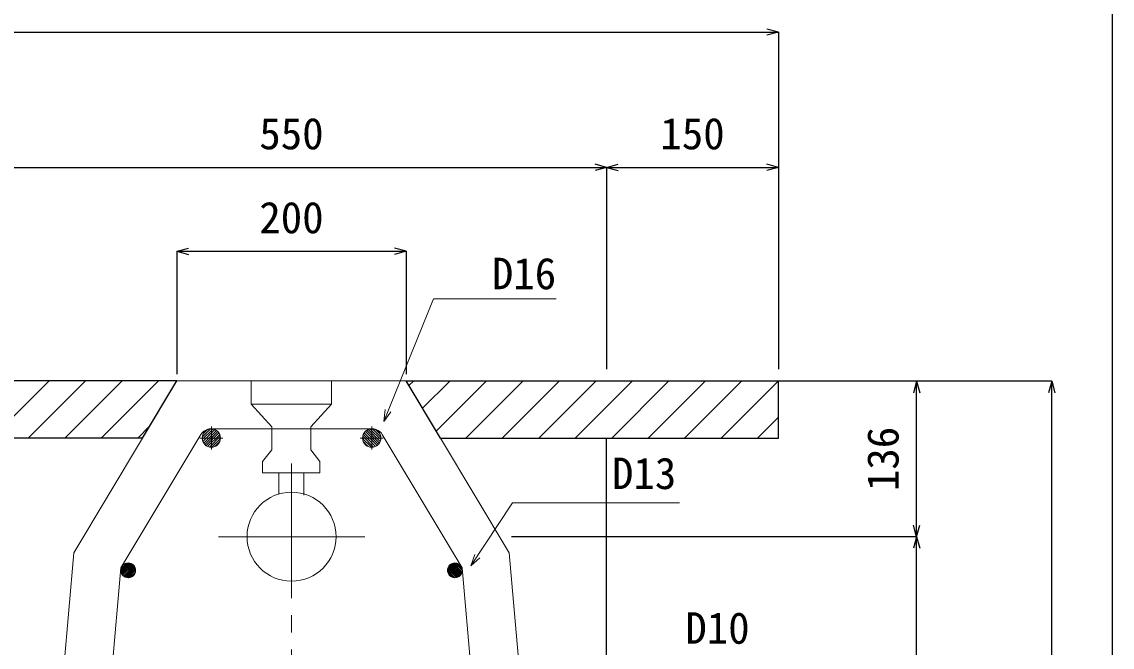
# Model space of a CAD drawing. Units: millimetres, scale not verified. Extents: x -9755 to 16726, y -7413 to 4835.
# Drawn here: x 1998 to 2950, y 423 to 968 of the extents above; entities that cross this region are included whole.
import ezdxf
from ezdxf.enums import TextEntityAlignment as Align

# ---------------------------------------------------------------- set-up
doc = ezdxf.new("R2010")
doc.units = ezdxf.units.MM
doc.header["$LTSCALE"] = 15
doc.linetypes.add('CHAIN1', pattern=[8, 5, -1, 1, -1])
doc.linetypes.add('CHAIN2', pattern=[12, 9, -1, 1, -1])
doc.layers.add('0-1_ブロック', color=2, linetype='Continuous', lineweight=18)
doc.layers.add('0-A', color=7, linetype='Continuous', lineweight=18)
for name, color, linetype in [('0-3_鉄筋', 7, 'Continuous'), ('0-5_ｼﾞｮｲﾝﾄ詳細図', 7, 'Continuous'), ('0-6_寸法', 4, 'Continuous'), ('0-F', 5, 'Continuous')]:
    doc.layers.add(name, color=color, linetype=linetype)
doc.styles.add('ＭＳ ゴシック', font='')
doc.styles.get('ＭＳ ゴシック').set_extended_font_data('MS Gothic')

msp = doc.modelspace()

# ---------------------------------------------------------------- linework, layer by layer
at = {"layer": '0-1_ブロック', "color": 3}
for q in [(2043.82, 504.9), (2043.82, 504.9), (2333.82, 654.9)]:
    msp.add_line((2133.82, 654.9), q, dxfattribs=at)
at = {"layer": '0-1_ブロック', "color": 7}
for p, q in [((2198.6, 634.6), (2198.6, 654.6)), ((2198.6, 634.6), (2198.6, 654.6)), ((2268.6, 634.6), (2268.6, 654.6)), ((2268.6, 634.6), (2268.6, 654.6)), ((2198.6, 634.6), (2268.6, 634.6)), ((2198.6, 634.6), (2216.6, 614.6)), ((2198.6, 634.6), (2268.6, 634.6)), ((2198.6, 634.6), (2216.6, 614.6)), ((2268.6, 634.6), (2250.6, 614.6)), ((2268.6, 634.6), (2250.6, 614.6)), ((2216.6, 614.6), (2216.6, 594.6)), ((2216.6, 614.6), (2216.6, 594.6)), ((2250.6, 614.6), (2250.6, 594.6)), ((2250.6, 614.6), (2250.6, 594.6)), ((2216.6, 594.6), (2208.6, 584.6)), ((2216.6, 594.6), (2208.6, 584.6)), ((2250.6, 594.6), (2258.6, 584.6)), ((2250.6, 594.6), (2258.6, 584.6)), ((2208.6, 574.6), (2208.6, 584.6)), ((2208.6, 574.6), (2208.6, 584.6)), ((2222.6, 562.85), (2222.6, 574.6)), ((2222.6, 555.88), (2222.6, 574.6)), ((2244.6, 562.85), (2244.6, 574.6)), ((2244.6, 571.67), (2244.6, 555.23))]:
    msp.add_line(p, q, dxfattribs=at)
at = {"layer": '0-1_ブロック'}
for p, q in [((2155.85, 605.6), (2163.12, 612.87)), ((2155.93, 603.56), (2165.16, 612.79)), ((2156.4, 601.9), (2166.81, 612.32)), ((2156.72, 608.59), (2160.13, 612)), ((2157.13, 600.51), (2168.2, 611.59)), ((2158.07, 599.33), (2169.38, 610.65)), ((2159.21, 598.36), (2170.36, 609.5)), ((2304.37, 612.9), (2163.26, 612.9)), ((2308.42, 598.36), (2297.27, 609.5)), ((2309.56, 599.33), (2298.25, 610.65)), ((2310.51, 600.51), (2299.43, 611.59)), ((2311.23, 601.9), (2300.82, 612.32)), ((2311.7, 603.56), (2302.48, 612.79)), ((2311.79, 605.6), (2304.51, 612.87)), ((2310.91, 608.59), (2307.51, 612)), ((2154.68, 608.04), (2084.81, 491.59)), ((2160.57, 597.59), (2171.13, 608.15)), ((2162.17, 597.07), (2171.64, 606.55)), ((2164.13, 596.9), (2171.81, 604.59)), ((2166.83, 597.49), (2171.23, 601.88)), ((2303.51, 596.9), (2295.82, 604.59)), ((2305.46, 597.07), (2295.99, 606.55)), ((2300.8, 597.49), (2296.41, 601.88)), ((2307.07, 597.59), (2296.51, 608.15)), ((2312.95, 608.04), (2382.82, 491.59)), ((2084.75, 489.29), (2091.49, 496.04)), ((2084.87, 490.83), (2089.96, 495.92)), ((2084.92, 488.05), (2092.74, 495.87)), ((2085.27, 486.99), (2093.8, 495.52)), ((2085.76, 486.06), (2094.73, 495.03)), ((2381.88, 486.06), (2372.9, 495.03)), ((2382.36, 486.99), (2373.83, 495.52)), ((2382.72, 488.05), (2374.89, 495.87)), ((2382.88, 489.29), (2376.14, 496.04)), ((2382.76, 490.83), (2377.68, 495.92)), ((2051.36, 109.27), (2084.81, 491.59)), ((2085.96, 493.34), (2087.45, 494.82)), ((2086.36, 485.25), (2095.54, 494.43)), ((2087.08, 484.55), (2096.23, 493.71)), ((2087.91, 483.97), (2096.82, 492.88)), ((2088.85, 483.5), (2097.29, 491.93)), ((2089.94, 483.18), (2097.61, 490.84)), ((2091.23, 483.05), (2097.74, 489.56)), ((2092.84, 483.24), (2097.54, 487.95)), ((2376.41, 483.05), (2369.89, 489.56)), ((2377.69, 483.18), (2370.02, 490.84)), ((2374.79, 483.24), (2370.09, 487.95)), ((2378.78, 483.5), (2370.34, 491.93)), ((2379.73, 483.97), (2370.81, 492.88)), ((2380.55, 484.55), (2371.4, 493.71)), ((2381.27, 485.25), (2372.1, 494.43)), ((2381.67, 493.34), (2380.18, 494.82)), ((2416.27, 109.27), (2382.82, 491.59))]:
    msp.add_line(p, q, dxfattribs=at)
at = {"layer": '0-1_ブロック', "color": 4, "linetype": 'CHAIN1'}
for p, q in [((2163.82, 594.9), (2163.82, 614.9)), ((2303.82, 594.9), (2303.82, 614.9)), ((2173.82, 604.9), (2153.82, 604.9)), ((2293.82, 604.9), (2313.82, 604.9))]:
    msp.add_line(p, q, dxfattribs=at)
at = {"layer": '0-1_ブロック', "color": 7, "linetype": 'CHAIN2'}
for p, q in [((2233.82, 105.4), (2233.82, 582.73)), ((2169.98, 518.9), (2297.65, 518.9))]:
    msp.add_line(p, q, dxfattribs=at)
at = {"layer": '0-1_ブロック', "color": 3}
for points in [[(2133.82, 654.9), (2333.82, 654.9), (2423.82, 504.9)], [(2008.82, 54.9), (2008.82, 104.9), (2043.82, 504.9)], [(2423.82, 504.9), (2458.82, 104.9), (2458.82, 54.9)]]:
    msp.add_lwpolyline(points, dxfattribs=at)
at = {"layer": '0-1_ブロック', "color": 7}
msp.add_lwpolyline([(2208.6, 574.6), (2258.6, 574.6), (2258.6, 584.6)], dxfattribs=at)
msp.add_lwpolyline([(2208.6, 574.6), (2258.6, 574.6), (2258.6, 584.6)], dxfattribs=at)
at = {"layer": '0-1_ブロック'}
for centre, radius in [((2163.82, 604.9), 8), ((2303.82, 604.9), 8), ((2091.24, 489.55), 6.5), ((2376.39, 489.55), 6.5)]:
    msp.add_circle(centre, radius, dxfattribs=at)
at = {"layer": '0-1_ブロック', "color": 7}
msp.add_circle((2233.82, 518.9), 38.83, dxfattribs=at)
at = {"layer": '0-1_ブロック'}
for centre, start, end in [((2163.26, 602.9), 90, 149.03626), ((2304.37, 602.9), 30.96384, 90), ((2304.37, 602.9), 30.96384, 90), ((2304.37, 602.9), 30.96384, 90)]:
    msp.add_arc(centre, 10, start, end, dxfattribs=at)
at = {"layer": '0-3_鉄筋'}
for p, q in [((2133.82, 654.9), (1808.82, 654.9)), ((1972.26, 604.9), (2022.26, 654.9)), ((2004.08, 604.9), (2054.08, 654.9)), ((2035.9, 604.9), (2085.9, 654.9)), ((2067.72, 604.9), (2117.72, 654.9)), ((2103.82, 604.9), (2133.82, 654.9)), ((2333.82, 654.9), (2658.82, 654.9)), ((2363.82, 604.9), (2333.82, 654.9)), ((2336.31, 650.75), (2340.45, 654.9)), ((2348.24, 630.86), (2372.27, 654.9)), ((2360.17, 610.97), (2404.09, 654.9)), ((2385.91, 604.9), (2435.91, 654.9)), ((2417.73, 604.9), (2467.73, 654.9)), ((2449.55, 604.9), (2499.55, 654.9)), ((2481.37, 604.9), (2531.37, 654.9)), ((2513.19, 604.9), (2563.19, 654.9)), ((2545.01, 604.9), (2595.01, 654.9)), ((2576.83, 604.9), (2626.83, 654.9)), ((2608.65, 604.9), (2658.65, 654.9)), ((2658.82, 604.9), (2658.82, 654.9)), ((2640.47, 604.9), (2658.82, 623.24)), ((2099.54, 604.9), (2110.24, 615.6)), ((2103.82, 604.9), (1808.82, 604.9)), ((2363.82, 604.9), (2658.82, 604.9))]:
    msp.add_line(p, q, dxfattribs=at)
at = {"layer": '0-5_ｼﾞｮｲﾝﾄ詳細図'}
msp.add_line((2508.82, -45.1), (2508.82, 604.9), dxfattribs=at)
at = {"layer": '0-6_寸法'}
for p, q in [((2658.82, 958.94), (2648.67, 961.66)), ((1808.82, 958.94), (2658.82, 958.94)), ((2658.82, 958.94), (2648.67, 956.22)), ((2658.82, 958.94), (2658.82, 665.14)), ((1958.82, 841), (2508.82, 841)), ((2508.82, 841), (2498.67, 843.72)), ((2508.82, 841), (2498.67, 838.28)), ((2508.82, 841), (2518.96, 843.72)), ((2508.82, 841), (2508.82, 665.14)), ((2508.82, 841), (2658.82, 841)), ((2508.82, 841), (2518.96, 838.28)), ((2658.82, 841), (2648.67, 843.72)), ((2658.82, 841), (2648.67, 838.28)), ((2658.82, 841), (2658.82, 665.14)), ((2133.82, 767.79), (2143.96, 770.51)), ((2133.82, 767.79), (2333.82, 767.79)), ((2133.82, 767.79), (2143.96, 765.08)), ((2133.82, 767.79), (2133.82, 660.7)), ((2333.82, 767.79), (2323.67, 770.51)), ((2333.82, 767.79), (2323.67, 765.08)), ((2333.82, 767.79), (2333.82, 660.7)), ((2779.34, 654.6), (2425.77, 654.6)), ((2897.19, 654.6), (2534.78, 654.6)), ((2779.34, 654.6), (2776.62, 644.46)), ((2779.34, 518.9), (2779.34, 654.6)), ((2779.34, 654.6), (2782.05, 644.46)), ((2897.19, 654.6), (2894.48, 644.46)), ((2897.19, -45.1), (2897.19, 654.6)), ((2897.19, 654.6), (2899.91, 644.46)), ((2779.34, 518.9), (2776.62, 529.04)), ((2779.34, 518.9), (2782.05, 529.04)), ((2779.34, 518.9), (2425.77, 518.9)), ((2779.34, 518.9), (2776.62, 508.76)), ((2779.34, 268.9), (2779.34, 518.9)), ((2779.34, 518.9), (2782.05, 508.76))]:
    msp.add_line(p, q, dxfattribs=at)
at = {"layer": '0-A'}
for p, q in [((2314.22, 619.31), (2315.52, 629.73)), ((2314.22, 619.31), (2320.56, 627.69)), ((2390.32, 493.43), (2393.64, 503.4)), ((2390.32, 493.43), (2398.18, 500.4))]:
    msp.add_line(p, q, dxfattribs=at)
for points in [[(2314.22, 619.31), (2357.75, 726.46), (2464.89, 726.46)], [(2390.32, 493.43), (2426.73, 548.56), (2572.43, 548.56)]]:
    msp.add_lwpolyline(points, dxfattribs=at)
at = {"layer": '0-F'}
msp.add_lwpolyline([(-2950, 2027.5), (2950, 2027.5), (2950, -2027.5), (-2950, -2027.5)], close=True, dxfattribs=at)

# ---------------------------------------------------------------- texts
at = {"layer": '0-1_ブロック', "color": 4, "style": 'ＭＳ ゴシック'}
msp.add_text('D10', height=27.49, dxfattribs=at).set_placement((2577.48, 417.26), align=Align.BOTTOM_LEFT)
at = {"layer": '0-6_寸法', "style": 'ＭＳ ゴシック'}
for s, p in [('550', (2205.69, 848.5)), ('150', (2555.69, 848.5)), ('200', (2205.69, 775.29))]:
    msp.add_text(s, height=27.49, dxfattribs=at).set_placement(p, align=Align.BOTTOM_LEFT)
msp.add_text('136', height=27.49, rotation=90, dxfattribs=at).set_placement((2771.84, 558.62), align=Align.BOTTOM_LEFT)
at = {"layer": '0-A', "color": 4, "style": 'ＭＳ ゴシック'}
for s, p in [('D16', (2408.64, 726.46)), ('D13', (2513.45, 552.17))]:
    msp.add_text(s, height=27.49, dxfattribs=at).set_placement(p, align=Align.BOTTOM_LEFT)

doc.saveas('drawing.dxf')
